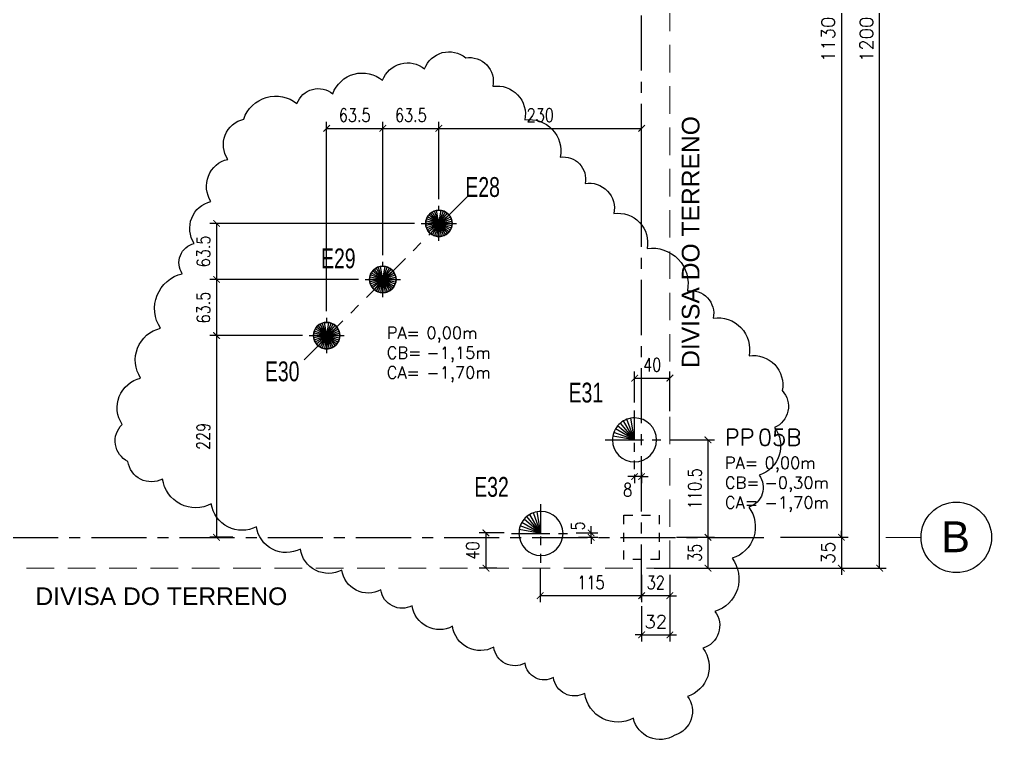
# Model space of a CAD drawing. Header units: millimetres. Extents: x 1792.4 to 1850.9, y 123.2 to 195.3.
# Drawn here: x 1837.61 to 1848.64, y 177.68 to 185.85 of the extents above; entities that cross this region are included whole.
import ezdxf

# ---------------------------------------------------------------- set-up
doc = ezdxf.new("R2010")
doc.units = ezdxf.units.MM
doc.header["$LTSCALE"] = 0.5
for name, pattern in [('_PTD_tracejado', [0.003, 0.002, -0.001]), ('CENTER', [2, 1.25, -0.25, 0.25, -0.25]), ('DASHDOT', [1, 0.5, -0.25, 0, -0.25]), ('ESTILO_TQS_0003', [0.91, 0.5, -0.2, 0.01, -0.2]), ('Hidden', [0.007144, 0.004763, -0.002381]), ('HIDDEN2', [0.1875, 0.125, -0.0625])]:
    doc.linetypes.add(name, pattern=pattern)
doc.layers.get('0').update_dxf_attribs({"color": 1})
for name, color, linetype in [('228', 1, 'Continuous'), ('79', 7, 'Continuous'), ('COTAS', 1, 'Continuous'), ('Descrição Pilar', 4, 'Continuous'), ('EIXOS', 242, 'CENTER'), ('NUMERO ESTACAS', 2, 'DASHDOT'), ('PILAR', 5, 'Continuous'), ('Protendit_verde escuro', 104, 'Continuous')]:
    doc.layers.add(name, color=color, linetype=linetype)
for name, color, linetype, lineweight in [('_Hidden_', 7, 'Hidden', 9), ('Grids', 7, 'Continuous', 9), ('Text Notes', 7, 'Continuous', 9)]:
    doc.layers.add(name, color=color, linetype=linetype, lineweight=lineweight)
doc.styles.add('Arial', font='arial.ttf', dxfattribs={"height": 0.1875})
doc.styles.add('arial 2', font='swiss.ttf', dxfattribs={"width": 0.8})
doc.styles.add('Arial_2', font='arial.ttf', dxfattribs={"height": 0.1875})
doc.styles.add('ROMANS', font='romans.shx')
doc.styles.add('ROMANS2', font='romans.shx', dxfattribs={"width": 0.8})
doc.dimstyles.new('75', dxfattribs={"dimtxt": 0.15, "dimasz": 0.075, "dimexe": 0.075, "dimexo": 0.075, "dimgap": 0.075, "dimtad": 1, "dimdec": 1, "dimlfac": 100, "dimrnd": 0.4995, "dimdsep": 46, "dimtxsty": 'ROMANS', "dimblk": 'ARCHTICK', "dimcen": 0.075, "dimclrd": 1, "dimclre": 1, "dimclrt": 2, "dimadec": 0, "dimazin": 0, "dimtfac": 1, "dimtdec": 1, "dimtix": 1, "dimtmove": 0, "dimatfit": 0, "dimldrblk": 'ARCHTICK', "dimfxl": 1, "dimtolj": 1, "dimtzin": 0, "dimarcsym": 0})
doc.dimstyles.new('75e', dxfattribs={"dimtxt": 0.15, "dimasz": 0.075, "dimexe": 0.075, "dimexo": 0.075, "dimgap": 0.075, "dimtad": 1, "dimdec": 1, "dimlfac": 100, "dimrnd": 0.5, "dimdsep": 46, "dimtxsty": 'ROMANS2', "dimblk": 'ARCHTICK', "dimcen": 0.075, "dimclrd": 1, "dimclre": 1, "dimclrt": 2, "dimadec": 0, "dimazin": 0, "dimtfac": 1, "dimtdec": 1, "dimtix": 1, "dimtmove": 0, "dimatfit": 0, "dimldrblk": 'ARCHTICK', "dimfxl": 1, "dimtolj": 1, "dimtzin": 0, "dimarcsym": 0})

# ---------------------------------------------------------------- blocks, each defined once
blk = doc.blocks.new('Grid - M_Cabeça da grade - Círculo _Padrão_ 2-409905-01_ Locação de Pilares')
at = {"layer": 'Grids'}
blk.add_line((0, 0.021), (0, 0.017), dxfattribs=at)
at = {"layer": 'Grids', "color": 146, "lineweight": 25, "true_color": 0x006b77}
blk.add_circle((0, 0.025), 0.004, dxfattribs=at)
blk = doc.blocks.new('_ArchTick')
at = {"color": 0, "linetype": 'ByBlock', "const_width": 0.15}
blk.add_lwpolyline([(-0.5, -0.5), (0.5, 0.5)], dxfattribs=at)
blk = doc.blocks.new('*D35')
at = {"layer": 'COTAS', "color": 1, "lineweight": -2, "transparency": 16777216}
for p, q in [((1846.243, 191.276), (1847.008, 191.276)), ((1846.933, 191.276), (1846.933, 179.976)), ((1846.243, 179.976), (1847.008, 179.976))]:
    blk.add_line(p, q, dxfattribs=at)
at = {"layer": 'DEFPOINTS', "color": 0, "transparency": 16777216}
for p in [(1846.168, 191.276), (1846.168, 179.976), (1846.933, 179.976)]:
    blk.add_point(p, dxfattribs=at)
at = {"layer": 'COTAS', "color": 1, "lineweight": -2, "transparency": 16777216, "xscale": 0.075, "yscale": 0.075, "zscale": 0.075}
for p, rotation in [((1846.933, 191.276), 90), ((1846.933, 179.976), 270)]:
    blk.add_blockref('_ArchTick', p, dxfattribs=dict(at, rotation=rotation))
at = {"layer": 'COTAS', "color": 2, "transparency": 16777216, "insert": (1846.783, 185.626), "char_height": 0.15, "width": 1.59435, "attachment_point": 5, "rotation": 90, "style": 'ROMANS'}
blk.add_mtext('\\A1;1130', dxfattribs=at)
blk = doc.blocks.new('*D39')
at = {"layer": 'COTAS', "color": 1, "lineweight": -2, "transparency": 16777216}
for p, q in [((1846.933, 179.976), (1846.933, 180.051)), ((1846.243, 179.976), (1847.008, 179.976)), ((1846.933, 179.976), (1846.933, 179.626)), ((1845.063, 179.626), (1847.008, 179.626)), ((1846.933, 179.626), (1846.933, 179.551))]:
    blk.add_line(p, q, dxfattribs=at)
at = {"layer": 'DEFPOINTS', "color": 0, "transparency": 16777216}
for p in [(1846.168, 179.976), (1844.988, 179.626), (1846.933, 179.626)]:
    blk.add_point(p, dxfattribs=at)
at = {"layer": 'COTAS', "color": 1, "lineweight": -2, "transparency": 16777216, "xscale": 0.075, "yscale": 0.075, "zscale": 0.075}
for p, rotation in [((1846.933, 179.976), 270), ((1846.933, 179.626), 90)]:
    blk.add_blockref('_ArchTick', p, dxfattribs=dict(at, rotation=rotation))
at = {"layer": 'COTAS', "color": 2, "transparency": 16777216, "insert": (1846.783, 179.801), "char_height": 0.15, "width": 1.36261, "attachment_point": 5, "rotation": 90, "style": 'ROMANS'}
blk.add_mtext('\\A1;35', dxfattribs=at)
blk = doc.blocks.new('*D40')
at = {"layer": 'COTAS', "color": 1, "lineweight": -2, "transparency": 16777216}
for p, q in [((1844.809, 191.626), (1847.442, 191.626)), ((1847.367, 179.626), (1847.367, 191.626)), ((1844.809, 179.626), (1847.442, 179.626))]:
    blk.add_line(p, q, dxfattribs=at)
at = {"layer": 'DEFPOINTS', "color": 0, "transparency": 16777216}
for p in [(1844.734, 191.626), (1847.367, 191.626), (1844.734, 179.626)]:
    blk.add_point(p, dxfattribs=at)
at = {"layer": 'COTAS', "color": 1, "lineweight": -2, "transparency": 16777216, "xscale": 0.075, "yscale": 0.075, "zscale": 0.075}
for p, rotation in [((1847.367, 191.626), 90), ((1847.367, 179.626), 270)]:
    blk.add_blockref('_ArchTick', p, dxfattribs=dict(at, rotation=rotation))
at = {"layer": 'COTAS', "color": 2, "transparency": 16777216, "insert": (1847.217, 185.626), "char_height": 0.15, "width": 1.36261, "attachment_point": 5, "rotation": 90, "style": 'ROMANS'}
blk.add_mtext('\\A1;1200', dxfattribs=at)
blk = doc.blocks.new('*D44')
at = {"layer": 'COTAS', "color": 1, "lineweight": -2, "transparency": 16777216}
for p, q in [((1844.988, 179.551), (1844.988, 178.794)), ((1844.668, 179.196), (1844.668, 178.794)), ((1844.668, 178.869), (1844.593, 178.869)), ((1844.668, 178.869), (1844.988, 178.869)), ((1844.988, 178.869), (1845.063, 178.869))]:
    blk.add_line(p, q, dxfattribs=at)
at = {"layer": 'DEFPOINTS', "color": 0, "transparency": 16777216}
for p in [(1844.988, 179.626), (1844.668, 179.271), (1844.988, 178.869)]:
    blk.add_point(p, dxfattribs=at)
at = {"layer": 'COTAS', "color": 1, "lineweight": -2, "transparency": 16777216, "xscale": 0.075, "yscale": 0.075, "zscale": 0.075}
blk.add_blockref('_ArchTick', (1844.668, 178.869), dxfattribs=at)
at = {"layer": 'COTAS', "color": 1, "lineweight": -2, "transparency": 16777216, "xscale": 0.075, "yscale": 0.075, "zscale": 0.075, "rotation": 180}
blk.add_blockref('_ArchTick', (1844.988, 178.869), dxfattribs=at)
at = {"layer": 'COTAS', "color": 2, "transparency": 16777216, "insert": (1844.828, 179.019), "char_height": 0.15, "attachment_point": 5, "style": 'ROMANS'}
blk.add_mtext('\\A1;32', dxfattribs=at)
blk = doc.blocks.new('_EST50')
at = {"linetype": 'ESTILO_TQS_0003'}
for p, q in [((0, 1), (0, 1.333)), ((-1.333, 0), (-1, 0)), ((0, 0), (1.333, 0)), ((0, -1.333), (0, 0))]:
    blk.add_line(p, q, dxfattribs=at)
for q in [(-0.34202, 0.939693), (-0.173648, 0.984808), (-0.866025, 0.5), (-0.766044, 0.642788), (-0.642788, 0.766044), (-0.5, 0.866025), (-0.984808, 0.173648), (-0.939693, 0.34202)]:
    blk.add_line((0, 0), q)
at = {"color": 3}
blk.add_lwpolyline([(0, 0), (0, 1), (-0.083365, 0.996519), (-0.173648, 0.984808), (-0.268937, 0.963158), (-0.34202, 0.939693), (-0.430128, 0.902768), (-0.5, 0.866025), (-0.579141, 0.815228), (-0.642788, 0.766044), (-0.713497, 0.700658), (-0.766044, 0.642788), (-0.823793, 0.566891), (-0.866025, 0.5), (-0.910293, 0.413965), (-0.939693, 0.34202), (-0.968245, 0.250003), (-0.984808, 0.173648), (-0.996914, 0.0785), (-1, 0), (0, 0)], dxfattribs=at)
blk.add_arc((0, 0), 1, 180, 90, dxfattribs=at)
blk = doc.blocks.new('EST30E')
at = {"color": 41, "true_color": 0xf4ee51}
for q in [(-0.096, 0.115), (-0.075, 0.13), (-0.051, 0.141), (-0.026, 0.148), (0.026, 0.148), (0.051, 0.141), (0.075, 0.13), (0.096, 0.115), (-0.15, 0), (-0.148, 0.026), (-0.148, -0.026), (-0.141, 0.051), (-0.141, -0.051), (-0.13, 0.075), (-0.13, -0.075), (-0.115, 0.096), (-0.115, -0.096), (-0.096, -0.115), (-0.075, -0.13), (-0.051, -0.141), (-0.026, -0.148), (0.115, 0.096), (0.13, 0.075), (0.141, 0.051), (0.148, 0.026), (0, -0.15), (0.026, -0.148), (0.051, -0.141), (0.075, -0.13), (0.096, -0.115), (0.115, -0.096), (0.13, -0.075), (0.141, -0.051), (0.148, -0.026), (0.15, 0)]:
    blk.add_line((0, 0), q, dxfattribs=at)
at = {"linetype": 'ESTILO_TQS_0003'}
for p, q in [((0, -0.2), (0, 0.2)), ((-0.2, 0), (0.2, 0))]:
    blk.add_line(p, q, dxfattribs=at)
at = {"linetype": 'Continuous'}
blk.add_ellipse((0, 0), major_axis=(-0.106, 0.106), ratio=1, start_param=3.926991, end_param=10.210176, dxfattribs=at)
at = {"color": 3, "linetype": 'Continuous', "extrusion": (0, 0, -1)}
blk.add_ellipse((0, 0), major_axis=(-0.106, -0.106), ratio=1, start_param=3.926991, end_param=10.210176, dxfattribs=at)
at = {"layer": '79', "color": 41, "true_color": 0xf4ee51}
for p, q in [((-0.101, 0.111), (-0.092, 0.118)), ((-0.092, 0.118), (-0.081, 0.126)), ((0.101, 0.111), (0.111, 0.101)), ((0.15, 0), (-0.15, 0)), ((-0.15, 0), (-0.15, -0.006)), ((0.111, 0.101), (0.119, 0.092)), ((0.15, -0.005), (0.15, 0)), ((0.15, 0), (0.15, 0)), ((-0.15, -0.006), (-0.149, -0.019)), ((-0.149, -0.019), (-0.147, -0.031)), ((-0.147, -0.031), (-0.144, -0.043)), ((-0.144, -0.043), (-0.139, -0.057)), ((-0.139, -0.057), (-0.132, -0.071)), ((-0.132, -0.071), (-0.127, -0.08)), ((-0.127, -0.08), (-0.119, -0.091)), ((-0.119, -0.091), (-0.112, -0.1)), ((-0.112, -0.1), (-0.101, -0.111)), ((0.101, -0.111), (0.111, -0.101)), ((0.111, -0.101), (0.119, -0.092)), ((0.119, -0.092), (0.127, -0.079)), ((0.127, -0.079), (0.132, -0.07)), ((0.132, -0.07), (0.139, -0.056)), ((0.139, -0.056), (0.144, -0.043)), ((0.144, -0.043), (0.147, -0.031)), ((0.147, -0.031), (0.149, -0.02)), ((0.149, -0.02), (0.15, -0.005)), ((-0.101, -0.111), (-0.092, -0.118)), ((-0.092, -0.118), (-0.081, -0.126)), ((-0.081, -0.126), (-0.07, -0.132)), ((-0.07, -0.132), (-0.057, -0.139)), ((-0.057, -0.139), (-0.047, -0.142)), ((-0.047, -0.142), (-0.032, -0.146)), ((-0.032, -0.146), (-0.019, -0.149)), ((-0.019, -0.149), (-0.007, -0.15)), ((-0.007, -0.15), (0, -0.15)), ((0, -0.15), (0.006, -0.15)), ((0.006, -0.15), (0.018, -0.149)), ((0.018, -0.149), (0.032, -0.146)), ((0.032, -0.146), (0.046, -0.143)), ((0.046, -0.143), (0.058, -0.138)), ((0.058, -0.138), (0.071, -0.132)), ((0.071, -0.132), (0.081, -0.127)), ((0.081, -0.127), (0.093, -0.118)), ((0.093, -0.118), (0.101, -0.111))]:
    blk.add_line(p, q, dxfattribs=at)
blk = doc.blocks.new('*D131')
at = {"layer": 'COTAS', "color": 1, "lineweight": -2, "transparency": 16777216}
for p, q in [((1843.109, 180.026), (1842.827, 180.026)), ((1842.902, 180.026), (1842.902, 179.626)), ((1843.027, 179.626), (1842.827, 179.626))]:
    blk.add_line(p, q, dxfattribs=at)
at = {"layer": 'DEFPOINTS', "color": 0, "transparency": 16777216}
for p in [(1843.184, 180.026), (1842.902, 179.626), (1843.102, 179.626)]:
    blk.add_point(p, dxfattribs=at)
at = {"layer": 'COTAS', "color": 1, "lineweight": -2, "transparency": 16777216, "xscale": 0.075, "yscale": 0.075, "zscale": 0.075}
for p, rotation in [((1842.902, 180.026), 90), ((1842.902, 179.626), 270)]:
    blk.add_blockref('_ArchTick', p, dxfattribs=dict(at, rotation=rotation))
at = {"layer": 'COTAS', "color": 2, "transparency": 16777216, "insert": (1842.752, 179.826), "char_height": 0.15, "attachment_point": 5, "rotation": 90, "style": 'ROMANS2'}
blk.add_mtext('\\A1;40', dxfattribs=at)
blk = doc.blocks.new('*D132')
at = {"layer": 'COTAS', "color": 1, "lineweight": -2, "transparency": 16777216}
for p, q in [((1844.588, 181.504), (1844.588, 181.857)), ((1844.588, 181.782), (1844.988, 181.782)), ((1844.988, 181.407), (1844.988, 181.857))]:
    blk.add_line(p, q, dxfattribs=at)
at = {"layer": 'DEFPOINTS', "color": 0, "transparency": 16777216}
for p in [(1844.988, 181.782), (1844.588, 181.429), (1844.988, 181.332)]:
    blk.add_point(p, dxfattribs=at)
at = {"layer": 'COTAS', "color": 1, "lineweight": -2, "transparency": 16777216, "xscale": 0.075, "yscale": 0.075, "zscale": 0.075, "rotation": 180}
blk.add_blockref('_ArchTick', (1844.588, 181.782), dxfattribs=at)
at = {"layer": 'COTAS', "color": 1, "lineweight": -2, "transparency": 16777216, "xscale": 0.075, "yscale": 0.075, "zscale": 0.075}
blk.add_blockref('_ArchTick', (1844.988, 181.782), dxfattribs=at)
at = {"layer": 'COTAS', "color": 2, "transparency": 16777216, "insert": (1844.788, 181.932), "char_height": 0.15, "attachment_point": 5, "style": 'ROMANS2'}
blk.add_mtext('\\A1;40', dxfattribs=at)
blk = doc.blocks.new('*D125')
at = {"layer": 'COTAS', "color": 1, "lineweight": -2, "transparency": 16777216}
for p, q in [((1844.996, 181.081), (1845.495, 181.081)), ((1845.42, 181.081), (1845.42, 179.976)), ((1845.063, 179.976), (1845.495, 179.976))]:
    blk.add_line(p, q, dxfattribs=at)
at = {"layer": 'DEFPOINTS', "color": 0, "transparency": 16777216}
for p in [(1844.921, 181.081), (1844.988, 179.976), (1845.42, 179.976)]:
    blk.add_point(p, dxfattribs=at)
at = {"layer": 'COTAS', "color": 1, "lineweight": -2, "transparency": 16777216, "xscale": 0.075, "yscale": 0.075, "zscale": 0.075}
for p, rotation in [((1845.42, 181.081), 90), ((1845.42, 179.976), 270)]:
    blk.add_blockref('_ArchTick', p, dxfattribs=dict(at, rotation=rotation))
at = {"layer": 'COTAS', "color": 2, "transparency": 16777216, "insert": (1845.27, 180.528), "char_height": 0.15, "attachment_point": 5, "rotation": 90, "style": 'ROMANS2'}
blk.add_mtext('\\A1;110.5', dxfattribs=at)
blk = doc.blocks.new('*D126')
at = {"layer": 'COTAS', "color": 1, "lineweight": -2, "transparency": 16777216}
for p, q in [((1845.063, 179.976), (1845.495, 179.976)), ((1845.42, 179.976), (1845.42, 179.626)), ((1845.063, 179.626), (1845.495, 179.626))]:
    blk.add_line(p, q, dxfattribs=at)
at = {"layer": 'DEFPOINTS', "color": 0, "transparency": 16777216}
for p in [(1844.988, 179.976), (1844.988, 179.626), (1845.42, 179.626)]:
    blk.add_point(p, dxfattribs=at)
at = {"layer": 'COTAS', "color": 1, "lineweight": -2, "transparency": 16777216, "xscale": 0.075, "yscale": 0.075, "zscale": 0.075}
for p, rotation in [((1845.42, 179.976), 90), ((1845.42, 179.626), 270)]:
    blk.add_blockref('_ArchTick', p, dxfattribs=dict(at, rotation=rotation))
at = {"layer": 'COTAS', "color": 2, "transparency": 16777216, "insert": (1845.27, 179.801), "char_height": 0.15, "attachment_point": 5, "rotation": 90, "style": 'ROMANS2'}
blk.add_mtext('\\A1;35', dxfattribs=at)
blk = doc.blocks.new('*D127')
at = {"layer": 'COTAS', "color": 1, "lineweight": -2, "transparency": 16777216}
for p, q in [((1844.668, 179.551), (1844.668, 179.239)), ((1844.988, 179.551), (1844.988, 179.239)), ((1844.668, 179.314), (1844.593, 179.314)), ((1844.988, 179.314), (1844.668, 179.314)), ((1844.988, 179.314), (1845.063, 179.314))]:
    blk.add_line(p, q, dxfattribs=at)
at = {"layer": 'DEFPOINTS', "color": 0, "transparency": 16777216}
for p in [(1844.668, 179.626), (1844.988, 179.626), (1844.668, 179.314)]:
    blk.add_point(p, dxfattribs=at)
at = {"layer": 'COTAS', "color": 1, "lineweight": -2, "transparency": 16777216, "xscale": 0.075, "yscale": 0.075, "zscale": 0.075}
blk.add_blockref('_ArchTick', (1844.668, 179.314), dxfattribs=at)
at = {"layer": 'COTAS', "color": 1, "lineweight": -2, "transparency": 16777216, "xscale": 0.075, "yscale": 0.075, "zscale": 0.075, "rotation": 180}
blk.add_blockref('_ArchTick', (1844.988, 179.314), dxfattribs=at)
at = {"layer": 'COTAS', "color": 2, "transparency": 16777216, "insert": (1844.828, 179.464), "char_height": 0.15, "attachment_point": 5, "style": 'ROMANS2'}
blk.add_mtext('\\A1;32', dxfattribs=at)
blk = doc.blocks.new('*D128')
at = {"layer": 'COTAS', "color": 1, "lineweight": -2, "transparency": 16777216}
for p, q in [((1843.518, 179.618), (1843.518, 179.239)), ((1844.668, 179.551), (1844.668, 179.239)), ((1844.668, 179.314), (1843.518, 179.314))]:
    blk.add_line(p, q, dxfattribs=at)
at = {"layer": 'DEFPOINTS', "color": 0, "transparency": 16777216}
for p in [(1843.518, 179.693), (1844.668, 179.626), (1843.518, 179.314)]:
    blk.add_point(p, dxfattribs=at)
at = {"layer": 'COTAS', "color": 1, "lineweight": -2, "transparency": 16777216, "xscale": 0.075, "yscale": 0.075, "zscale": 0.075, "rotation": 180}
blk.add_blockref('_ArchTick', (1843.518, 179.314), dxfattribs=at)
at = {"layer": 'COTAS', "color": 1, "lineweight": -2, "transparency": 16777216, "xscale": 0.075, "yscale": 0.075, "zscale": 0.075}
blk.add_blockref('_ArchTick', (1844.668, 179.314), dxfattribs=at)
at = {"layer": 'COTAS', "color": 2, "transparency": 16777216, "insert": (1844.093, 179.464), "char_height": 0.15, "attachment_point": 5, "style": 'ROMANS2'}
blk.add_mtext('\\A1;115', dxfattribs=at)
blk = doc.blocks.new('*D129')
at = {"layer": 'COTAS', "color": 1, "lineweight": -2, "transparency": 16777216}
for p, q in [((1843.926, 180.026), (1844.17, 180.026)), ((1844.095, 180.026), (1844.095, 180.101)), ((1844.095, 179.976), (1844.095, 180.026)), ((1843.953, 179.976), (1844.17, 179.976)), ((1844.095, 179.976), (1844.095, 179.901))]:
    blk.add_line(p, q, dxfattribs=at)
at = {"layer": 'DEFPOINTS', "color": 0, "transparency": 16777216}
for p in [(1843.851, 180.026), (1844.095, 180.026), (1843.878, 179.976)]:
    blk.add_point(p, dxfattribs=at)
at = {"layer": 'COTAS', "color": 1, "lineweight": -2, "transparency": 16777216, "xscale": 0.075, "yscale": 0.075, "zscale": 0.075}
for p, rotation in [((1844.095, 180.026), 270), ((1844.095, 179.976), 90)]:
    blk.add_blockref('_ArchTick', p, dxfattribs=dict(at, rotation=rotation))
at = {"layer": 'COTAS', "color": 2, "transparency": 16777216, "insert": (1843.945, 180.106), "char_height": 0.15, "attachment_point": 5, "rotation": 90, "style": 'ROMANS2'}
blk.add_mtext('\\A1;5', dxfattribs=at)
blk = doc.blocks.new('*D130')
at = {"layer": 'COTAS', "color": 1, "lineweight": -2, "transparency": 16777216}
for p, q in [((1844.588, 180.688), (1844.588, 180.59)), ((1844.668, 180.71), (1844.668, 180.59)), ((1844.588, 180.665), (1844.513, 180.665)), ((1844.668, 180.665), (1844.588, 180.665)), ((1844.668, 180.665), (1844.743, 180.665))]:
    blk.add_line(p, q, dxfattribs=at)
at = {"layer": 'DEFPOINTS', "color": 0, "transparency": 16777216}
for p in [(1844.588, 180.763), (1844.668, 180.785), (1844.588, 180.665)]:
    blk.add_point(p, dxfattribs=at)
at = {"layer": 'COTAS', "color": 1, "lineweight": -2, "transparency": 16777216, "xscale": 0.075, "yscale": 0.075, "zscale": 0.075}
blk.add_blockref('_ArchTick', (1844.588, 180.665), dxfattribs=at)
at = {"layer": 'COTAS', "color": 1, "lineweight": -2, "transparency": 16777216, "xscale": 0.075, "yscale": 0.075, "zscale": 0.075, "rotation": 180}
blk.add_blockref('_ArchTick', (1844.668, 180.665), dxfattribs=at)
at = {"layer": 'COTAS', "color": 2, "transparency": 16777216, "insert": (1844.509, 180.515), "char_height": 0.15, "attachment_point": 5, "style": 'ROMANS2'}
blk.add_mtext('\\A1;8', dxfattribs=at)
blk = doc.blocks.new('*D139')
at = {"layer": 'COTAS', "color": 1, "lineweight": -2, "transparency": 16777216}
for p, q in [((1842.094, 183.538), (1839.773, 183.538)), ((1839.848, 183.538), (1839.848, 182.902)), ((1841.458, 182.902), (1839.773, 182.902))]:
    blk.add_line(p, q, dxfattribs=at)
at = {"layer": 'DEFPOINTS', "color": 0, "transparency": 16777216}
for p in [(1842.169, 183.538), (1839.848, 182.902), (1841.533, 182.902)]:
    blk.add_point(p, dxfattribs=at)
at = {"layer": 'COTAS', "color": 1, "lineweight": -2, "transparency": 16777216, "xscale": 0.075, "yscale": 0.075, "zscale": 0.075}
for p, rotation in [((1839.848, 183.538), 90), ((1839.848, 182.902), 270)]:
    blk.add_blockref('_ArchTick', p, dxfattribs=dict(at, rotation=rotation))
at = {"layer": 'COTAS', "color": 2, "transparency": 16777216, "insert": (1839.698, 183.22), "char_height": 0.15, "attachment_point": 5, "rotation": 90, "style": 'ROMANS2'}
blk.add_mtext('\\A1;63.5', dxfattribs=at)
blk = doc.blocks.new('*D140')
at = {"layer": 'COTAS', "color": 1, "lineweight": -2, "transparency": 16777216}
for p, q in [((1841.458, 182.902), (1839.773, 182.902)), ((1839.848, 182.902), (1839.848, 182.265)), ((1840.821, 182.265), (1839.773, 182.265))]:
    blk.add_line(p, q, dxfattribs=at)
at = {"layer": 'DEFPOINTS', "color": 0, "transparency": 16777216}
for p in [(1841.533, 182.902), (1839.848, 182.265), (1840.896, 182.265)]:
    blk.add_point(p, dxfattribs=at)
at = {"layer": 'COTAS', "color": 1, "lineweight": -2, "transparency": 16777216, "xscale": 0.075, "yscale": 0.075, "zscale": 0.075}
for p, rotation in [((1839.848, 182.902), 90), ((1839.848, 182.265), 270)]:
    blk.add_blockref('_ArchTick', p, dxfattribs=dict(at, rotation=rotation))
at = {"layer": 'COTAS', "color": 2, "transparency": 16777216, "insert": (1839.698, 182.583), "char_height": 0.15, "attachment_point": 5, "rotation": 90, "style": 'ROMANS2'}
blk.add_mtext('\\A1;63.5', dxfattribs=at)
blk = doc.blocks.new('*D141')
at = {"layer": 'COTAS', "color": 1, "lineweight": -2, "transparency": 16777216}
for p, q in [((1840.821, 182.265), (1839.773, 182.265)), ((1839.848, 182.265), (1839.848, 179.976)), ((1840.032, 179.976), (1839.773, 179.976))]:
    blk.add_line(p, q, dxfattribs=at)
at = {"layer": 'DEFPOINTS', "color": 0, "transparency": 16777216}
for p in [(1840.896, 182.265), (1839.848, 179.976), (1840.107, 179.976)]:
    blk.add_point(p, dxfattribs=at)
at = {"layer": 'COTAS', "color": 1, "lineweight": -2, "transparency": 16777216, "xscale": 0.075, "yscale": 0.075, "zscale": 0.075}
for p, rotation in [((1839.848, 182.265), 90), ((1839.848, 179.976), 270)]:
    blk.add_blockref('_ArchTick', p, dxfattribs=dict(at, rotation=rotation))
at = {"layer": 'COTAS', "color": 2, "transparency": 16777216, "insert": (1839.698, 181.121), "char_height": 0.15, "attachment_point": 5, "rotation": 90, "style": 'ROMANS2'}
blk.add_mtext('\\A1;229', dxfattribs=at)
blk = doc.blocks.new('*D142')
at = {"layer": 'COTAS', "color": 1, "lineweight": -2, "transparency": 16777216}
for p, q in [((1841.096, 182.54), (1841.096, 184.691)), ((1841.733, 183.177), (1841.733, 184.691)), ((1841.096, 184.616), (1841.733, 184.616))]:
    blk.add_line(p, q, dxfattribs=at)
at = {"layer": 'DEFPOINTS', "color": 0, "transparency": 16777216}
for p in [(1841.733, 184.616), (1841.733, 183.102), (1841.096, 182.465)]:
    blk.add_point(p, dxfattribs=at)
at = {"layer": 'COTAS', "color": 1, "lineweight": -2, "transparency": 16777216, "xscale": 0.075, "yscale": 0.075, "zscale": 0.075, "rotation": 180}
blk.add_blockref('_ArchTick', (1841.096, 184.616), dxfattribs=at)
at = {"layer": 'COTAS', "color": 1, "lineweight": -2, "transparency": 16777216, "xscale": 0.075, "yscale": 0.075, "zscale": 0.075}
blk.add_blockref('_ArchTick', (1841.733, 184.616), dxfattribs=at)
at = {"layer": 'COTAS', "color": 2, "transparency": 16777216, "insert": (1841.414, 184.766), "char_height": 0.15, "attachment_point": 5, "style": 'ROMANS2'}
blk.add_mtext('\\A1;63.5', dxfattribs=at)
blk = doc.blocks.new('*D143')
at = {"layer": 'COTAS', "color": 1, "lineweight": -2, "transparency": 16777216}
for p, q in [((1841.733, 183.177), (1841.733, 184.691)), ((1842.369, 183.813), (1842.369, 184.691)), ((1841.733, 184.616), (1842.369, 184.616))]:
    blk.add_line(p, q, dxfattribs=at)
at = {"layer": 'DEFPOINTS', "color": 0, "transparency": 16777216}
for p in [(1842.369, 184.616), (1842.369, 183.738), (1841.733, 183.102)]:
    blk.add_point(p, dxfattribs=at)
at = {"layer": 'COTAS', "color": 1, "lineweight": -2, "transparency": 16777216, "xscale": 0.075, "yscale": 0.075, "zscale": 0.075, "rotation": 180}
blk.add_blockref('_ArchTick', (1841.733, 184.616), dxfattribs=at)
at = {"layer": 'COTAS', "color": 1, "lineweight": -2, "transparency": 16777216, "xscale": 0.075, "yscale": 0.075, "zscale": 0.075}
blk.add_blockref('_ArchTick', (1842.369, 184.616), dxfattribs=at)
at = {"layer": 'COTAS', "color": 2, "transparency": 16777216, "insert": (1842.051, 184.766), "char_height": 0.15, "attachment_point": 5, "style": 'ROMANS2'}
blk.add_mtext('\\A1;63.5', dxfattribs=at)
blk = doc.blocks.new('*D144')
at = {"layer": 'COTAS', "color": 1, "lineweight": -2, "transparency": 16777216}
for p, q in [((1842.369, 183.813), (1842.369, 184.691)), ((1844.668, 183.752), (1844.668, 184.691)), ((1842.369, 184.616), (1844.668, 184.616))]:
    blk.add_line(p, q, dxfattribs=at)
at = {"layer": 'DEFPOINTS', "color": 0, "transparency": 16777216}
for p in [(1844.668, 184.616), (1842.369, 183.738), (1844.668, 183.677)]:
    blk.add_point(p, dxfattribs=at)
at = {"layer": 'COTAS', "color": 1, "lineweight": -2, "transparency": 16777216, "xscale": 0.075, "yscale": 0.075, "zscale": 0.075, "rotation": 180}
blk.add_blockref('_ArchTick', (1842.369, 184.616), dxfattribs=at)
at = {"layer": 'COTAS', "color": 1, "lineweight": -2, "transparency": 16777216, "xscale": 0.075, "yscale": 0.075, "zscale": 0.075}
blk.add_blockref('_ArchTick', (1844.668, 184.616), dxfattribs=at)
at = {"layer": 'COTAS', "color": 2, "transparency": 16777216, "insert": (1843.518, 184.766), "char_height": 0.15, "attachment_point": 5, "style": 'ROMANS2'}
blk.add_mtext('\\A1;230', dxfattribs=at)

msp = doc.modelspace()

# ---------------------------------------------------------------- linework, layer by layer
at = {"layer": '_Hidden_', "color": 150, "linetype": 'HIDDEN2', "ltscale": 5, "true_color": 0x0080ff}
for p, q in [((1844.9877, 179.6258), (1844.9877, 191.6258)), ((1802.0677, 179.6258), (1844.9877, 179.6258))]:
    msp.add_line(p, q, dxfattribs=at)
at = {"layer": 'EIXOS'}
for p, q in [((1844.6677, 179.2705), (1844.6677, 192.0258)), ((1842.6953, 183.8465), (1840.7861, 181.9373)), ((1802.4277, 179.9758), (1846.1677, 179.9758))]:
    msp.add_line(p, q, dxfattribs=at)
at = {"layer": 'PILAR', "color": 2, "linetype": 'HIDDEN2'}
msp.add_lwpolyline([(1844.4677, 180.2258), (1844.8677, 180.2258), (1844.8677, 179.7258), (1844.4677, 179.7258)], close=True, dxfattribs=at)
at = {"layer": 'Protendit_verde escuro'}
msp.add_lwpolyline([(1842.6725, 185.4166, -0.5205671), (1842.9805, 185.0927, -0.5205671), (1843.3432, 184.7111, -0.5205671), (1843.7443, 184.289, -0.5205671), (1844.0269, 183.9917, -0.5205671), (1844.3529, 183.6488, -0.5205671), (1844.7295, 183.2526, -0.5205671), (1845.1867, 182.7715, -0.5205671), (1845.4801, 182.4628, -0.5205671), (1845.886, 182.0358, -0.5205671), (1846.2615, 181.6407, -0.5205671), (1846.1751, 181.222, -0.5205671), (1846.0001, 180.6821, -0.5205671), (1845.8823, 180.3186, -0.5205671), (1845.6941, 179.7379, -0.5205671), (1845.4991, 179.1361, -0.5205671), (1845.3632, 178.717, -0.5205671), (1845.1865, 178.1717, -0.5205671), (1845.0435, 177.7304, -0.5205671), (1844.5741, 177.9238, -0.5205671), (1844.0218, 178.2046, -0.5205671), (1843.6681, 178.3844, -0.5205671), (1843.3454, 178.5484, -0.5205671), (1842.99, 178.7291, -0.5205671), (1842.5231, 178.9664, -0.5205671), (1842.0643, 179.1996, -0.5205671), (1841.7111, 179.3792, -0.5205671), (1841.2676, 179.6046, -0.5205671), (1840.7977, 179.8435, -0.5205671), (1840.2997, 180.0967, -0.5205671), (1839.7882, 180.3567, -0.5205671), (1839.2353, 180.6377, -0.5205671), (1838.8423, 180.8375, -0.5205671), (1838.7772, 181.2561, -0.5205671), (1838.9867, 181.7826, -0.5205671), (1839.2118, 182.3481, -0.5205671), (1839.4582, 182.9673, -0.5205671), (1839.5948, 183.3108, -0.5205671), (1839.7843, 183.787, -0.5205671), (1839.9743, 184.2644, -0.5205671), (1840.156, 184.7208, -0.5205671), (1840.7592, 184.8971, -0.5205671), (1841.1657, 185.0075, -0.5205671), (1841.7311, 185.161, -0.5205671), (1842.2069, 185.2902, -0.5205671), (1842.6725, 185.4166, -0.5205671)], format="xyb", dxfattribs=at)

# ---------------------------------------------------------------- block references
at = {"layer": '228', "linetype": 'Continuous'}
for p in [(1842.369, 183.538), (1841.7326, 182.9016), (1841.0962, 182.2652)]:
    msp.add_blockref('EST30E', p, dxfattribs=at)
at = {"layer": '228', "linetype": 'Continuous', "xscale": 0.25, "yscale": 0.25, "zscale": 0.01}
for p in [(1844.5873, 181.0809), (1843.5266, 180.0202)]:
    msp.add_blockref('_EST50', p, dxfattribs=at)
at = {"layer": 'Grids', "xscale": 99.99999999999993, "yscale": 99.99999999999993, "zscale": 99.99999999999993, "rotation": 269.9999999999996}
msp.add_blockref('Grid - M_Cabeça da grade - Círculo _Padrão_ 2-409905-01_ Locação de Pilares', (1845.7359, 179.9758), dxfattribs=at)

# ---------------------------------------------------------------- texts
at = {"layer": 'Descrição Pilar', "color": 2, "style": 'ROMANS'}
for s, p in [('PA=', (1841.7769, 182.2277)), ('0,00m', (1842.2269, 182.2277)), ('CB=', (1841.7769, 182.0027)), ('-1,15m', (1842.2269, 182.0027)), ('CA=', (1841.7769, 181.7777)), ('-1,70m', (1842.2269, 181.7777)), ('PA=', (1845.6118, 180.7536)), ('0,00m', (1846.0618, 180.7536)), ('CB=', (1845.6118, 180.5286)), ('-0,30m', (1846.0618, 180.5286)), ('CA=', (1845.6118, 180.3036)), ('-1,70m', (1846.0618, 180.3036))]:
    msp.add_text(s, height=0.135, dxfattribs=at).set_placement(p)
at = {"layer": 'Descrição Pilar', "style": 'ROMANS'}
for s, p in [('PP', (1845.6118, 181.0161)), ('05B', (1845.9868, 181.0161))]:
    msp.add_text(s, height=0.1875, dxfattribs=at).set_placement(p)
at = {"layer": 'Grids', "insert": (1848.0648, 180.1572), "char_height": 0.35, "width": 0.400844, "attachment_point": 1, "style": 'Arial'}
msp.add_mtext('B', dxfattribs=at)
at = {"layer": 'NUMERO ESTACAS', "color": 251, "style": 'arial 2', "width": 0.7}
for s, p in [('E28', (1842.669, 183.8379)), ('E29', (1841.0326, 183.0282)), ('E30', (1840.3962, 181.7465)), ('E31', (1843.8397, 181.5058)), ('E32', (1842.7697, 180.4358))]:
    msp.add_text(s, height=0.225, dxfattribs=at).set_placement(p)
at = {"layer": 'Text Notes', "color": 150, "linetype": '_PTD_tracejado', "lineweight": 18, "true_color": 0x0080ff, "insert": (1845.1233, 181.8984), "char_height": 0.2, "width": 3.527425, "attachment_point": 1, "rotation": 90, "style": 'Arial_2'}
msp.add_mtext('DIVISA DO TERRENO', dxfattribs=at)
at = {"layer": 'Text Notes', "color": 150, "linetype": '_PTD_tracejado', "lineweight": 18, "true_color": 0x0080ff, "insert": (1837.7932, 179.408), "char_height": 0.2, "width": 3.527425, "attachment_point": 1, "style": 'Arial_2'}
msp.add_mtext('DIVISA DO TERRENO', dxfattribs=at)

# ---------------------------------------------------------------- dimensions: what is measured, and where the dimension line sits
at = {"layer": 'COTAS'}
for base, p1, p2, angle, dimstyle, override, picture, middle in [((1847.3669, 191.6258), (1844.7336, 179.6258), (1844.7336, 191.6258), 90, '75', {"dimrnd": 0.5}, '*D40', (1847.2169, 185.6258)), ((1846.9331, 179.9758), (1846.1677, 191.2758), (1846.1677, 179.9758), 90, '75', {"dimrnd": 0.5}, '*D35', (1846.7831, 185.6258)), ((1839.8482, 182.2652), (1841.5326, 182.9016), (1840.8962, 182.2652), 270, '75e', {"dimtmove": 1}, '*D140', (1839.6982, 182.5834)), ((1839.8482, 179.9758), (1840.8962, 182.2652), (1840.1071, 179.9758), 270, '75e', {"dimtmove": 1}, '*D141', (1839.6982, 181.1205)), ((1846.9331, 179.6258), (1846.1677, 179.9758), (1844.9877, 179.6258), 90, '75', {"dimrnd": 0.5}, '*D39', (1846.7831, 179.8008)), ((1845.4196, 179.6258), (1844.9877, 179.9758), (1844.9877, 179.6258), 270, '75e', {"dimtmove": 1}, '*D126', (1845.2696, 179.8008))]:
    dim = msp.add_linear_dim(base=base, p1=p1, p2=p2, angle=angle, dimstyle=dimstyle, override=override, dxfattribs=at)
    dim.commit()
    dim.dimension.update_dxf_attribs({"geometry": picture, "text_midpoint": middle})
for base, p1, p2, picture, middle in [((1841.7326, 184.6158), (1841.0962, 182.4652), (1841.7326, 183.1016), '*D142', (1841.4144, 184.7658)), ((1844.9877, 181.7817), (1844.5877, 181.429), (1844.9877, 181.3325), '*D132', (1844.7877, 181.9317)), ((1844.6677, 179.3141), (1844.9877, 179.6258), (1844.6677, 179.6258), '*D127', (1844.8277, 179.4641))]:
    dim = msp.add_linear_dim(base=base, p1=p1, p2=p2, dimstyle='75e', dxfattribs=at)
    dim.commit()
    dim.dimension.update_dxf_attribs({"geometry": picture, "text_midpoint": middle})
for base, p1, p2, dimstyle, override, picture, middle in [((1842.369, 184.6158), (1841.7326, 183.1016), (1842.369, 183.738), '75e', {"dimtmove": 1}, '*D143', (1842.0508, 184.7658)), ((1844.6677, 184.6158), (1842.369, 183.738), (1844.6677, 183.6769), '75e', {"dimtmove": 1}, '*D144', (1843.5183, 184.7658)), ((1843.5177, 179.3141), (1844.6677, 179.6258), (1843.5177, 179.6925), '75e', {"dimtmove": 1}, '*D128', (1844.0927, 179.4641)), ((1844.9877, 178.8688), (1844.6677, 179.2705), (1844.9877, 179.6258), '75', {"dimrnd": 0.5}, '*D44', (1844.8277, 179.0188))]:
    dim = msp.add_linear_dim(base=base, p1=p1, p2=p2, dimstyle=dimstyle, override=override, dxfattribs=at)
    dim.commit()
    dim.dimension.update_dxf_attribs({"geometry": picture, "text_midpoint": middle})
for base, p1, p2, picture, middle in [((1839.8482, 182.9016), (1842.169, 183.538), (1841.5326, 182.9016), '*D139', (1839.6982, 183.2198)), ((1845.4196, 179.9758), (1844.9205, 181.0809), (1844.9877, 179.9758), '*D125', (1845.2696, 180.5283)), ((1842.902, 179.6258), (1843.1845, 180.0258), (1843.1019, 179.6258), '*D131', (1842.752, 179.8258))]:
    dim = msp.add_linear_dim(base=base, p1=p1, p2=p2, angle=270, dimstyle='75e', dxfattribs=at)
    dim.commit()
    dim.dimension.update_dxf_attribs({"geometry": picture, "text_midpoint": middle})
dim = msp.add_linear_dim(base=(1844.5877, 180.6645), p1=(1844.6677, 180.7851), p2=(1844.5877, 180.7625), dimstyle='75e', override={"dimtmove": 2}, dxfattribs=at)
dim.commit()
dim.dimension.update_dxf_attribs({"geometry": '*D130', "text_midpoint": (1844.5092, 180.5145), "dimtype": 160})
dim = msp.add_linear_dim(base=(1844.095, 180.0258), p1=(1843.8777, 179.9758), p2=(1843.851, 180.0258), angle=270, dimstyle='75e', override={"dimtmove": 2}, dxfattribs=at)
dim.commit()
dim.dimension.update_dxf_attribs({"geometry": '*D129', "text_midpoint": (1843.945, 180.106), "dimtype": 160})

doc.saveas('drawing.dxf')
